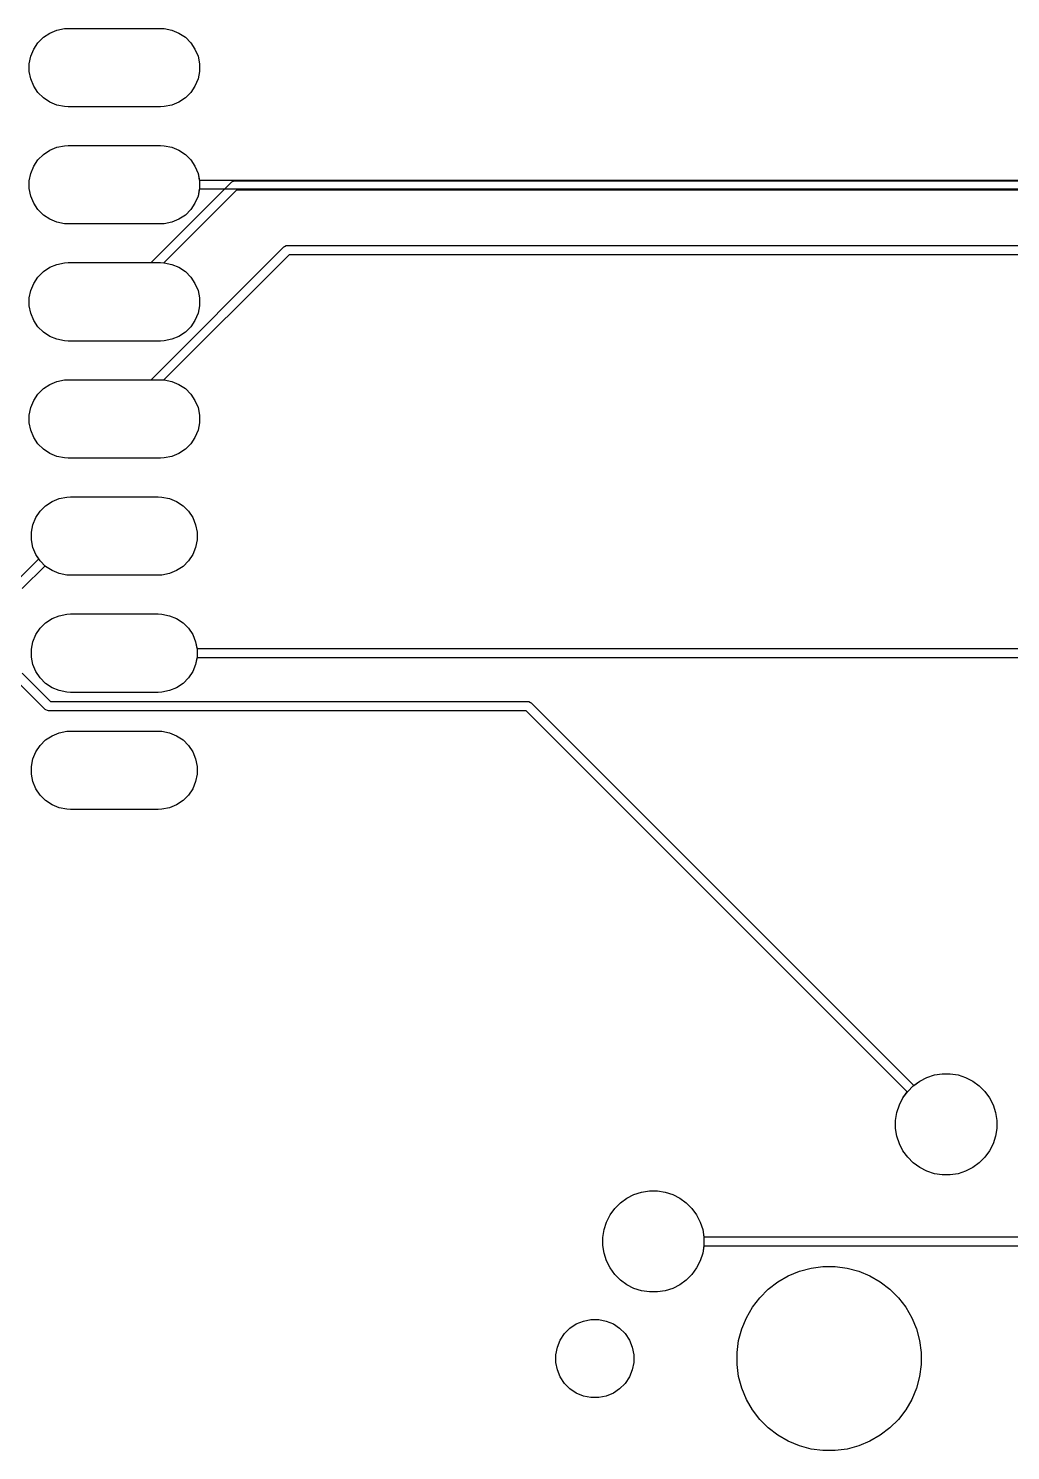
# Model space of a CAD drawing. Header units: inches. Extents: x 4.57 to 7.67, y -3.82 to -2.6.
# Drawn here: x 5.242 to 6.08, y -3.819 to -2.604 of the extents above; entities that cross this region are included whole.
import ezdxf

# ---------------------------------------------------------------- set-up
doc = ezdxf.new("R2010")
doc.units = ezdxf.units.IN
doc.header["$MEASUREMENT"] = 0
doc.layers.add('F.Cu', color=13, linetype='CONTINUOUS', true_color=0xc83434)

msp = doc.modelspace()

# ---------------------------------------------------------------- linework, layer by layer
at = {"layer": 'F.Cu', "linetype": 'CONTINUOUS'}
for p, q in [((5.2544, -2.6119), (5.2598, -2.6083)), ((5.2544, -2.6119), (5.2598, -2.6083)), ((5.2544, -2.6119), (5.2598, -2.6083)), ((5.2598, -2.6083), (5.2659, -2.6058)), ((5.2598, -2.6083), (5.2659, -2.6058)), ((5.2598, -2.6083), (5.2659, -2.6058)), ((5.2659, -2.6058), (5.2723, -2.6045)), ((5.2659, -2.6058), (5.2723, -2.6045)), ((5.2659, -2.6058), (5.2723, -2.6045)), ((5.2723, -2.6045), (5.2756, -2.6043)), ((5.2723, -2.6045), (5.2756, -2.6043)), ((5.2723, -2.6045), (5.2756, -2.6043)), ((5.2756, -2.6043), (5.3543, -2.6043)), ((5.2756, -2.6043), (5.3543, -2.6043)), ((5.2756, -2.6043), (5.3543, -2.6043)), ((5.3543, -2.6043), (5.3576, -2.6045)), ((5.3543, -2.6043), (5.3576, -2.6045)), ((5.3543, -2.6043), (5.3576, -2.6045)), ((5.3576, -2.6045), (5.364, -2.6058)), ((5.3576, -2.6045), (5.364, -2.6058)), ((5.3576, -2.6045), (5.364, -2.6058)), ((5.364, -2.6058), (5.3701, -2.6083)), ((5.364, -2.6058), (5.3701, -2.6083)), ((5.364, -2.6058), (5.3701, -2.6083)), ((5.3701, -2.6083), (5.3756, -2.6119)), ((5.3701, -2.6083), (5.3756, -2.6119)), ((5.3701, -2.6083), (5.3756, -2.6119)), ((5.2436, -2.6281), (5.2461, -2.622)), ((5.2436, -2.6281), (5.2461, -2.622)), ((5.2436, -2.6281), (5.2461, -2.622)), ((5.2461, -2.622), (5.2497, -2.6166)), ((5.2461, -2.622), (5.2497, -2.6166)), ((5.2461, -2.622), (5.2497, -2.6166)), ((5.2497, -2.6166), (5.2544, -2.6119)), ((5.2497, -2.6166), (5.2544, -2.6119)), ((5.2497, -2.6166), (5.2544, -2.6119)), ((5.3756, -2.6119), (5.3802, -2.6166)), ((5.3756, -2.6119), (5.3802, -2.6166)), ((5.3756, -2.6119), (5.3802, -2.6166)), ((5.3802, -2.6166), (5.3838, -2.622)), ((5.3802, -2.6166), (5.3838, -2.622)), ((5.3802, -2.6166), (5.3838, -2.622)), ((5.3838, -2.622), (5.3864, -2.6281)), ((5.3838, -2.622), (5.3864, -2.6281)), ((5.3838, -2.622), (5.3864, -2.6281)), ((5.2423, -2.6345), (5.2436, -2.6281)), ((5.2423, -2.6345), (5.2436, -2.6281)), ((5.2423, -2.6345), (5.2436, -2.6281)), ((5.2423, -2.6411), (5.2423, -2.6345)), ((5.2423, -2.6411), (5.2423, -2.6345)), ((5.2423, -2.6411), (5.2423, -2.6345)), ((5.3864, -2.6281), (5.3876, -2.6345)), ((5.3864, -2.6281), (5.3876, -2.6345)), ((5.3864, -2.6281), (5.3876, -2.6345)), ((5.3876, -2.6345), (5.3876, -2.6411)), ((5.3876, -2.6345), (5.3876, -2.6411)), ((5.3876, -2.6345), (5.3876, -2.6411)), ((5.2436, -2.6475), (5.2423, -2.6411)), ((5.2436, -2.6475), (5.2423, -2.6411)), ((5.2436, -2.6475), (5.2423, -2.6411)), ((5.3876, -2.6411), (5.3864, -2.6475)), ((5.3876, -2.6411), (5.3864, -2.6475)), ((5.3876, -2.6411), (5.3864, -2.6475)), ((5.2461, -2.6536), (5.2436, -2.6475)), ((5.2461, -2.6536), (5.2436, -2.6475)), ((5.2461, -2.6536), (5.2436, -2.6475)), ((5.2497, -2.659), (5.2461, -2.6536)), ((5.2497, -2.659), (5.2461, -2.6536)), ((5.2497, -2.659), (5.2461, -2.6536)), ((5.2544, -2.6637), (5.2497, -2.659)), ((5.2544, -2.6637), (5.2497, -2.659)), ((5.2544, -2.6637), (5.2497, -2.659)), ((5.3802, -2.659), (5.3756, -2.6637)), ((5.3802, -2.659), (5.3756, -2.6637)), ((5.3802, -2.659), (5.3756, -2.6637)), ((5.3838, -2.6536), (5.3802, -2.659)), ((5.3838, -2.6536), (5.3802, -2.659)), ((5.3838, -2.6536), (5.3802, -2.659)), ((5.3864, -2.6475), (5.3838, -2.6536)), ((5.3864, -2.6475), (5.3838, -2.6536)), ((5.3864, -2.6475), (5.3838, -2.6536)), ((5.2598, -2.6673), (5.2544, -2.6637)), ((5.2598, -2.6673), (5.2544, -2.6637)), ((5.2598, -2.6673), (5.2544, -2.6637)), ((5.2659, -2.6698), (5.2598, -2.6673)), ((5.2659, -2.6698), (5.2598, -2.6673)), ((5.2659, -2.6698), (5.2598, -2.6673)), ((5.2723, -2.6711), (5.2659, -2.6698)), ((5.2723, -2.6711), (5.2659, -2.6698)), ((5.2723, -2.6711), (5.2659, -2.6698)), ((5.2756, -2.6713), (5.2723, -2.6711)), ((5.2756, -2.6713), (5.2723, -2.6711)), ((5.2756, -2.6713), (5.2723, -2.6711)), ((5.3543, -2.6713), (5.2756, -2.6713)), ((5.3543, -2.6713), (5.2756, -2.6713)), ((5.3543, -2.6713), (5.2756, -2.6713)), ((5.3576, -2.6711), (5.3543, -2.6713)), ((5.3576, -2.6711), (5.3543, -2.6713)), ((5.3576, -2.6711), (5.3543, -2.6713)), ((5.364, -2.6698), (5.3576, -2.6711)), ((5.364, -2.6698), (5.3576, -2.6711)), ((5.364, -2.6698), (5.3576, -2.6711)), ((5.3701, -2.6673), (5.364, -2.6698)), ((5.3701, -2.6673), (5.364, -2.6698)), ((5.3701, -2.6673), (5.364, -2.6698)), ((5.3756, -2.6637), (5.3701, -2.6673)), ((5.3756, -2.6637), (5.3701, -2.6673)), ((5.3756, -2.6637), (5.3701, -2.6673)), ((5.2598, -2.7083), (5.2659, -2.7058)), ((5.2598, -2.7083), (5.2659, -2.7058)), ((5.2598, -2.7083), (5.2659, -2.7058)), ((5.2659, -2.7058), (5.2723, -2.7045)), ((5.2659, -2.7058), (5.2723, -2.7045)), ((5.2659, -2.7058), (5.2723, -2.7045)), ((5.2723, -2.7045), (5.2756, -2.7043)), ((5.2723, -2.7045), (5.2756, -2.7043)), ((5.2723, -2.7045), (5.2756, -2.7043)), ((5.2756, -2.7043), (5.3543, -2.7043)), ((5.2756, -2.7043), (5.3543, -2.7043)), ((5.2756, -2.7043), (5.3543, -2.7043)), ((5.3543, -2.7043), (5.3576, -2.7045)), ((5.3543, -2.7043), (5.3576, -2.7045)), ((5.3543, -2.7043), (5.3576, -2.7045)), ((5.3576, -2.7045), (5.364, -2.7058)), ((5.3576, -2.7045), (5.364, -2.7058)), ((5.3576, -2.7045), (5.364, -2.7058)), ((5.364, -2.7058), (5.3701, -2.7083)), ((5.364, -2.7058), (5.3701, -2.7083)), ((5.364, -2.7058), (5.3701, -2.7083)), ((5.2461, -2.722), (5.2497, -2.7166)), ((5.2461, -2.722), (5.2497, -2.7166)), ((5.2461, -2.722), (5.2497, -2.7166)), ((5.2497, -2.7166), (5.2544, -2.7119)), ((5.2497, -2.7166), (5.2544, -2.7119)), ((5.2497, -2.7166), (5.2544, -2.7119)), ((5.2544, -2.7119), (5.2598, -2.7083)), ((5.2544, -2.7119), (5.2598, -2.7083)), ((5.2544, -2.7119), (5.2598, -2.7083)), ((5.3701, -2.7083), (5.3756, -2.7119)), ((5.3701, -2.7083), (5.3756, -2.7119)), ((5.3701, -2.7083), (5.3756, -2.7119)), ((5.3756, -2.7119), (5.3802, -2.7166)), ((5.3756, -2.7119), (5.3802, -2.7166)), ((5.3756, -2.7119), (5.3802, -2.7166)), ((5.3802, -2.7166), (5.3838, -2.722)), ((5.3802, -2.7166), (5.3838, -2.722)), ((5.3802, -2.7166), (5.3838, -2.722)), ((5.2423, -2.7345), (5.2436, -2.7281)), ((5.2423, -2.7345), (5.2436, -2.7281)), ((5.2423, -2.7345), (5.2436, -2.7281)), ((5.2436, -2.7281), (5.2461, -2.722)), ((5.2436, -2.7281), (5.2461, -2.722)), ((5.2436, -2.7281), (5.2461, -2.722)), ((5.3838, -2.722), (5.3864, -2.7281)), ((5.3838, -2.722), (5.3864, -2.7281)), ((5.3838, -2.722), (5.3864, -2.7281)), ((5.3864, -2.7281), (5.3875, -2.7339)), ((5.3864, -2.7281), (5.3876, -2.7345)), ((5.3864, -2.7281), (5.3876, -2.7345)), ((5.2423, -2.7411), (5.2423, -2.7345)), ((5.2423, -2.7411), (5.2423, -2.7345)), ((5.2423, -2.7411), (5.2423, -2.7345)), ((5.2436, -2.7475), (5.2423, -2.7411)), ((5.2436, -2.7475), (5.2423, -2.7411)), ((5.2436, -2.7475), (5.2423, -2.7411)), ((5.3463, -2.8043), (5.4148, -2.7358)), ((5.4192, -2.7425), (5.3572, -2.8045)), ((5.3876, -2.7411), (5.3864, -2.7475)), ((5.3876, -2.7411), (5.3864, -2.7475)), ((5.3875, -2.7417), (5.3864, -2.7475)), ((5.3875, -2.7339), (6.3795, -2.7339)), ((6.3779, -2.7417), (5.3875, -2.7417)), ((5.3876, -2.7345), (5.3876, -2.7411)), ((5.3876, -2.7345), (5.3876, -2.7411)), ((5.4148, -2.7358), (5.4154, -2.7353)), ((5.4154, -2.7353), (5.4158, -2.7351)), ((5.4158, -2.7351), (5.4168, -2.7347)), ((5.4168, -2.7347), (5.4176, -2.7346)), ((5.4176, -2.7346), (6.8083, -2.7346)), ((6.8066, -2.7425), (5.4192, -2.7425)), ((5.2461, -2.7536), (5.2436, -2.7475)), ((5.2461, -2.7536), (5.2436, -2.7475)), ((5.2461, -2.7536), (5.2436, -2.7475)), ((5.2497, -2.759), (5.2461, -2.7536)), ((5.2497, -2.759), (5.2461, -2.7536)), ((5.2497, -2.759), (5.2461, -2.7536)), ((5.3838, -2.7536), (5.3802, -2.759)), ((5.3838, -2.7536), (5.3802, -2.759)), ((5.3838, -2.7536), (5.3802, -2.759)), ((5.3864, -2.7475), (5.3838, -2.7536)), ((5.3864, -2.7475), (5.3838, -2.7536)), ((5.3864, -2.7475), (5.3838, -2.7536)), ((5.2544, -2.7637), (5.2497, -2.759)), ((5.2544, -2.7637), (5.2497, -2.759)), ((5.2544, -2.7637), (5.2497, -2.759)), ((5.2598, -2.7673), (5.2544, -2.7637)), ((5.2598, -2.7673), (5.2544, -2.7637)), ((5.2598, -2.7673), (5.2544, -2.7637)), ((5.2659, -2.7698), (5.2598, -2.7673)), ((5.2659, -2.7698), (5.2598, -2.7673)), ((5.2659, -2.7698), (5.2598, -2.7673)), ((5.3701, -2.7673), (5.364, -2.7698)), ((5.3701, -2.7673), (5.364, -2.7698)), ((5.3701, -2.7673), (5.364, -2.7698)), ((5.3756, -2.7637), (5.3701, -2.7673)), ((5.3756, -2.7637), (5.3701, -2.7673)), ((5.3756, -2.7637), (5.3701, -2.7673)), ((5.3802, -2.759), (5.3756, -2.7637)), ((5.3802, -2.759), (5.3756, -2.7637)), ((5.3802, -2.759), (5.3756, -2.7637)), ((5.2723, -2.7711), (5.2659, -2.7698)), ((5.2723, -2.7711), (5.2659, -2.7698)), ((5.2723, -2.7711), (5.2659, -2.7698)), ((5.2756, -2.7713), (5.2723, -2.7711)), ((5.2756, -2.7713), (5.2723, -2.7711)), ((5.2756, -2.7713), (5.2723, -2.7711)), ((5.3543, -2.7713), (5.2756, -2.7713)), ((5.3543, -2.7713), (5.2756, -2.7713)), ((5.3543, -2.7713), (5.2756, -2.7713)), ((5.3576, -2.7711), (5.3543, -2.7713)), ((5.3576, -2.7711), (5.3543, -2.7713)), ((5.3576, -2.7711), (5.3543, -2.7713)), ((5.364, -2.7698), (5.3576, -2.7711)), ((5.364, -2.7698), (5.3576, -2.7711)), ((5.364, -2.7698), (5.3576, -2.7711)), ((5.3463, -2.9043), (5.4597, -2.7909)), ((5.4597, -2.7909), (5.4603, -2.7904)), ((5.4603, -2.7904), (5.4617, -2.7898)), ((5.4617, -2.7898), (5.4625, -2.7898)), ((5.4625, -2.7898), (6.7423, -2.7898)), ((5.2659, -2.8058), (5.2723, -2.8045)), ((5.2659, -2.8058), (5.2723, -2.8045)), ((5.2659, -2.8058), (5.2723, -2.8045)), ((5.2723, -2.8045), (5.2756, -2.8043)), ((5.2723, -2.8045), (5.2756, -2.8043)), ((5.2723, -2.8045), (5.2756, -2.8043)), ((5.2756, -2.8043), (5.3543, -2.8043)), ((5.2756, -2.8043), (5.3463, -2.8043)), ((5.2756, -2.8043), (5.3543, -2.8043)), ((5.3543, -2.8043), (5.3576, -2.8045)), ((5.3543, -2.8043), (5.3576, -2.8045)), ((5.4641, -2.7976), (5.3572, -2.9045)), ((5.3572, -2.8045), (5.3576, -2.8045)), ((5.3576, -2.8045), (5.364, -2.8058)), ((5.3576, -2.8045), (5.364, -2.8058)), ((5.3576, -2.8045), (5.364, -2.8058)), ((6.7423, -2.7976), (5.4641, -2.7976)), ((5.2461, -2.822), (5.2497, -2.8166)), ((5.2461, -2.822), (5.2497, -2.8166)), ((5.2461, -2.822), (5.2497, -2.8166)), ((5.2497, -2.8166), (5.2544, -2.8119)), ((5.2497, -2.8166), (5.2544, -2.8119)), ((5.2497, -2.8166), (5.2544, -2.8119)), ((5.2544, -2.8119), (5.2598, -2.8083)), ((5.2544, -2.8119), (5.2598, -2.8083)), ((5.2544, -2.8119), (5.2598, -2.8083)), ((5.2598, -2.8083), (5.2659, -2.8058)), ((5.2598, -2.8083), (5.2659, -2.8058)), ((5.2598, -2.8083), (5.2659, -2.8058)), ((5.364, -2.8058), (5.3701, -2.8083)), ((5.364, -2.8058), (5.3701, -2.8083)), ((5.364, -2.8058), (5.3701, -2.8083)), ((5.3701, -2.8083), (5.3756, -2.8119)), ((5.3701, -2.8083), (5.3756, -2.8119)), ((5.3701, -2.8083), (5.3756, -2.8119)), ((5.3756, -2.8119), (5.3802, -2.8166)), ((5.3756, -2.8119), (5.3802, -2.8166)), ((5.3756, -2.8119), (5.3802, -2.8166)), ((5.3802, -2.8166), (5.3838, -2.822)), ((5.3802, -2.8166), (5.3838, -2.822)), ((5.3802, -2.8166), (5.3838, -2.822)), ((5.2423, -2.8345), (5.2436, -2.8281)), ((5.2423, -2.8345), (5.2436, -2.8281)), ((5.2423, -2.8345), (5.2436, -2.8281)), ((5.2436, -2.8281), (5.2461, -2.822)), ((5.2436, -2.8281), (5.2461, -2.822)), ((5.2436, -2.8281), (5.2461, -2.822)), ((5.3838, -2.822), (5.3864, -2.8281)), ((5.3838, -2.822), (5.3864, -2.8281)), ((5.3838, -2.822), (5.3864, -2.8281)), ((5.3864, -2.8281), (5.3876, -2.8345)), ((5.3864, -2.8281), (5.3876, -2.8345)), ((5.3864, -2.8281), (5.3876, -2.8345)), ((5.2423, -2.8411), (5.2423, -2.8345)), ((5.2423, -2.8411), (5.2423, -2.8345)), ((5.2423, -2.8411), (5.2423, -2.8345)), ((5.2436, -2.8475), (5.2423, -2.8411)), ((5.2436, -2.8475), (5.2423, -2.8411)), ((5.2436, -2.8475), (5.2423, -2.8411)), ((5.3876, -2.8411), (5.3864, -2.8475)), ((5.3876, -2.8411), (5.3864, -2.8475)), ((5.3876, -2.8411), (5.3864, -2.8475)), ((5.3876, -2.8345), (5.3876, -2.8411)), ((5.3876, -2.8345), (5.3876, -2.8411)), ((5.3876, -2.8345), (5.3876, -2.8411)), ((5.2461, -2.8536), (5.2436, -2.8475)), ((5.2461, -2.8536), (5.2436, -2.8475)), ((5.2461, -2.8536), (5.2436, -2.8475)), ((5.2497, -2.859), (5.2461, -2.8536)), ((5.2497, -2.859), (5.2461, -2.8536)), ((5.2497, -2.859), (5.2461, -2.8536)), ((5.3838, -2.8536), (5.3802, -2.859)), ((5.3838, -2.8536), (5.3802, -2.859)), ((5.3838, -2.8536), (5.3802, -2.859)), ((5.3864, -2.8475), (5.3838, -2.8536)), ((5.3864, -2.8475), (5.3838, -2.8536)), ((5.3864, -2.8475), (5.3838, -2.8536)), ((5.2544, -2.8637), (5.2497, -2.859)), ((5.2544, -2.8637), (5.2497, -2.859)), ((5.2544, -2.8637), (5.2497, -2.859)), ((5.2598, -2.8673), (5.2544, -2.8637)), ((5.2598, -2.8673), (5.2544, -2.8637)), ((5.2598, -2.8673), (5.2544, -2.8637)), ((5.3756, -2.8637), (5.3701, -2.8673)), ((5.3756, -2.8637), (5.3701, -2.8673)), ((5.3756, -2.8637), (5.3701, -2.8673)), ((5.3802, -2.859), (5.3756, -2.8637)), ((5.3802, -2.859), (5.3756, -2.8637)), ((5.3802, -2.859), (5.3756, -2.8637)), ((5.2659, -2.8698), (5.2598, -2.8673)), ((5.2659, -2.8698), (5.2598, -2.8673)), ((5.2659, -2.8698), (5.2598, -2.8673)), ((5.2723, -2.8711), (5.2659, -2.8698)), ((5.2723, -2.8711), (5.2659, -2.8698)), ((5.2723, -2.8711), (5.2659, -2.8698)), ((5.2756, -2.8713), (5.2723, -2.8711)), ((5.2756, -2.8713), (5.2723, -2.8711)), ((5.2756, -2.8713), (5.2723, -2.8711)), ((5.3543, -2.8713), (5.2756, -2.8713)), ((5.3543, -2.8713), (5.2756, -2.8713)), ((5.3543, -2.8713), (5.2756, -2.8713)), ((5.3576, -2.8711), (5.3543, -2.8713)), ((5.3576, -2.8711), (5.3543, -2.8713)), ((5.3576, -2.8711), (5.3543, -2.8713)), ((5.364, -2.8698), (5.3576, -2.8711)), ((5.364, -2.8698), (5.3576, -2.8711)), ((5.364, -2.8698), (5.3576, -2.8711)), ((5.3701, -2.8673), (5.364, -2.8698)), ((5.3701, -2.8673), (5.364, -2.8698)), ((5.3701, -2.8673), (5.364, -2.8698)), ((5.2497, -2.9166), (5.2544, -2.9119)), ((5.2497, -2.9166), (5.2544, -2.9119)), ((5.2497, -2.9166), (5.2544, -2.9119)), ((5.2544, -2.9119), (5.2598, -2.9083)), ((5.2544, -2.9119), (5.2598, -2.9083)), ((5.2544, -2.9119), (5.2598, -2.9083)), ((5.2598, -2.9083), (5.2659, -2.9058)), ((5.2598, -2.9083), (5.2659, -2.9058)), ((5.2598, -2.9083), (5.2659, -2.9058)), ((5.2659, -2.9058), (5.2723, -2.9045)), ((5.2659, -2.9058), (5.2723, -2.9045)), ((5.2659, -2.9058), (5.2723, -2.9045)), ((5.2723, -2.9045), (5.2756, -2.9043)), ((5.2723, -2.9045), (5.2756, -2.9043)), ((5.2723, -2.9045), (5.2756, -2.9043)), ((5.2756, -2.9043), (5.3543, -2.9043)), ((5.2756, -2.9043), (5.3463, -2.9043)), ((5.2756, -2.9043), (5.3543, -2.9043)), ((5.3543, -2.9043), (5.3576, -2.9045)), ((5.3543, -2.9043), (5.3576, -2.9045)), ((5.3572, -2.9045), (5.3576, -2.9045)), ((5.3576, -2.9045), (5.364, -2.9058)), ((5.3576, -2.9045), (5.364, -2.9058)), ((5.3576, -2.9045), (5.364, -2.9058)), ((5.364, -2.9058), (5.3701, -2.9083)), ((5.364, -2.9058), (5.3701, -2.9083)), ((5.364, -2.9058), (5.3701, -2.9083)), ((5.3701, -2.9083), (5.3756, -2.9119)), ((5.3701, -2.9083), (5.3756, -2.9119)), ((5.3701, -2.9083), (5.3756, -2.9119)), ((5.3756, -2.9119), (5.3802, -2.9166)), ((5.3756, -2.9119), (5.3802, -2.9166)), ((5.3756, -2.9119), (5.3802, -2.9166)), ((5.2436, -2.9281), (5.2461, -2.922)), ((5.2436, -2.9281), (5.2461, -2.922)), ((5.2436, -2.9281), (5.2461, -2.922)), ((5.2461, -2.922), (5.2497, -2.9166)), ((5.2461, -2.922), (5.2497, -2.9166)), ((5.2461, -2.922), (5.2497, -2.9166)), ((5.3802, -2.9166), (5.3838, -2.922)), ((5.3802, -2.9166), (5.3838, -2.922)), ((5.3802, -2.9166), (5.3838, -2.922)), ((5.3838, -2.922), (5.3864, -2.9281)), ((5.3838, -2.922), (5.3864, -2.9281)), ((5.3838, -2.922), (5.3864, -2.9281)), ((5.2423, -2.9345), (5.2436, -2.9281)), ((5.2423, -2.9345), (5.2436, -2.9281)), ((5.2423, -2.9345), (5.2436, -2.9281)), ((5.2423, -2.9411), (5.2423, -2.9345)), ((5.2423, -2.9411), (5.2423, -2.9345)), ((5.2423, -2.9411), (5.2423, -2.9345)), ((5.3864, -2.9281), (5.3876, -2.9345)), ((5.3864, -2.9281), (5.3876, -2.9345)), ((5.3864, -2.9281), (5.3876, -2.9345)), ((5.3876, -2.9345), (5.3876, -2.9411)), ((5.3876, -2.9345), (5.3876, -2.9411)), ((5.3876, -2.9345), (5.3876, -2.9411)), ((5.2436, -2.9475), (5.2423, -2.9411)), ((5.2436, -2.9475), (5.2423, -2.9411)), ((5.2436, -2.9475), (5.2423, -2.9411)), ((5.2461, -2.9536), (5.2436, -2.9475)), ((5.2461, -2.9536), (5.2436, -2.9475)), ((5.2461, -2.9536), (5.2436, -2.9475)), ((5.3864, -2.9475), (5.3838, -2.9536)), ((5.3864, -2.9475), (5.3838, -2.9536)), ((5.3864, -2.9475), (5.3838, -2.9536)), ((5.3876, -2.9411), (5.3864, -2.9475)), ((5.3876, -2.9411), (5.3864, -2.9475)), ((5.3876, -2.9411), (5.3864, -2.9475)), ((5.2497, -2.959), (5.2461, -2.9536)), ((5.2497, -2.959), (5.2461, -2.9536)), ((5.2497, -2.959), (5.2461, -2.9536)), ((5.2544, -2.9637), (5.2497, -2.959)), ((5.2544, -2.9637), (5.2497, -2.959)), ((5.2544, -2.9637), (5.2497, -2.959)), ((5.3802, -2.959), (5.3756, -2.9637)), ((5.3802, -2.959), (5.3756, -2.9637)), ((5.3802, -2.959), (5.3756, -2.9637)), ((5.3838, -2.9536), (5.3802, -2.959)), ((5.3838, -2.9536), (5.3802, -2.959)), ((5.3838, -2.9536), (5.3802, -2.959)), ((5.2598, -2.9673), (5.2544, -2.9637)), ((5.2598, -2.9673), (5.2544, -2.9637)), ((5.2598, -2.9673), (5.2544, -2.9637)), ((5.2659, -2.9698), (5.2598, -2.9673)), ((5.2659, -2.9698), (5.2598, -2.9673)), ((5.2659, -2.9698), (5.2598, -2.9673)), ((5.2723, -2.9711), (5.2659, -2.9698)), ((5.2723, -2.9711), (5.2659, -2.9698)), ((5.2723, -2.9711), (5.2659, -2.9698)), ((5.2756, -2.9713), (5.2723, -2.9711)), ((5.2756, -2.9713), (5.2723, -2.9711)), ((5.2756, -2.9713), (5.2723, -2.9711)), ((5.3543, -2.9713), (5.2756, -2.9713)), ((5.3543, -2.9713), (5.2756, -2.9713)), ((5.3543, -2.9713), (5.2756, -2.9713)), ((5.3576, -2.9711), (5.3543, -2.9713)), ((5.3576, -2.9711), (5.3543, -2.9713)), ((5.3576, -2.9711), (5.3543, -2.9713)), ((5.364, -2.9698), (5.3576, -2.9711)), ((5.364, -2.9698), (5.3576, -2.9711)), ((5.364, -2.9698), (5.3576, -2.9711)), ((5.3701, -2.9673), (5.364, -2.9698)), ((5.3701, -2.9673), (5.364, -2.9698)), ((5.3701, -2.9673), (5.364, -2.9698)), ((5.3756, -2.9637), (5.3701, -2.9673)), ((5.3756, -2.9637), (5.3701, -2.9673)), ((5.3756, -2.9637), (5.3701, -2.9673)), ((5.2563, -3.0119), (5.2618, -3.0083)), ((5.2563, -3.0119), (5.2618, -3.0083)), ((5.2563, -3.0119), (5.2618, -3.0083)), ((5.2618, -3.0083), (5.2678, -3.0058)), ((5.2618, -3.0083), (5.2678, -3.0058)), ((5.2618, -3.0083), (5.2678, -3.0058)), ((5.2678, -3.0058), (5.2743, -3.0045)), ((5.2678, -3.0058), (5.2743, -3.0045)), ((5.2678, -3.0058), (5.2743, -3.0045)), ((5.2743, -3.0045), (5.2776, -3.0043)), ((5.2743, -3.0045), (5.2776, -3.0043)), ((5.2743, -3.0045), (5.2776, -3.0043)), ((5.2776, -3.0043), (5.3524, -3.0043)), ((5.2776, -3.0043), (5.3524, -3.0043)), ((5.2776, -3.0043), (5.3524, -3.0043)), ((5.3524, -3.0043), (5.3556, -3.0045)), ((5.3524, -3.0043), (5.3556, -3.0045)), ((5.3524, -3.0043), (5.3556, -3.0045)), ((5.3556, -3.0045), (5.3621, -3.0058)), ((5.3556, -3.0045), (5.3621, -3.0058)), ((5.3556, -3.0045), (5.3621, -3.0058)), ((5.3621, -3.0058), (5.3681, -3.0083)), ((5.3621, -3.0058), (5.3681, -3.0083)), ((5.3621, -3.0058), (5.3681, -3.0083)), ((5.3681, -3.0083), (5.3736, -3.0119)), ((5.3681, -3.0083), (5.3736, -3.0119)), ((5.3681, -3.0083), (5.3736, -3.0119)), ((5.2455, -3.0281), (5.248, -3.022)), ((5.2455, -3.0281), (5.248, -3.022)), ((5.2455, -3.0281), (5.248, -3.022)), ((5.248, -3.022), (5.2517, -3.0166)), ((5.248, -3.022), (5.2517, -3.0166)), ((5.248, -3.022), (5.2517, -3.0166)), ((5.2517, -3.0166), (5.2563, -3.0119)), ((5.2517, -3.0166), (5.2563, -3.0119)), ((5.2517, -3.0166), (5.2563, -3.0119)), ((5.3736, -3.0119), (5.3782, -3.0166)), ((5.3736, -3.0119), (5.3782, -3.0166)), ((5.3736, -3.0119), (5.3782, -3.0166)), ((5.3782, -3.0166), (5.3819, -3.022)), ((5.3782, -3.0166), (5.3819, -3.022)), ((5.3782, -3.0166), (5.3819, -3.022)), ((5.3819, -3.022), (5.3844, -3.0281)), ((5.3819, -3.022), (5.3844, -3.0281)), ((5.3819, -3.022), (5.3844, -3.0281)), ((5.2443, -3.0345), (5.2455, -3.0281)), ((5.2443, -3.0345), (5.2455, -3.0281)), ((5.2443, -3.0345), (5.2455, -3.0281)), ((5.2443, -3.0411), (5.2443, -3.0345)), ((5.2443, -3.0411), (5.2443, -3.0345)), ((5.2443, -3.0411), (5.2443, -3.0345)), ((5.3844, -3.0281), (5.3857, -3.0345)), ((5.3844, -3.0281), (5.3857, -3.0345)), ((5.3844, -3.0281), (5.3857, -3.0345)), ((5.3857, -3.0345), (5.3857, -3.0411)), ((5.3857, -3.0345), (5.3857, -3.0411)), ((5.3857, -3.0345), (5.3857, -3.0411)), ((5.2455, -3.0475), (5.2443, -3.0411)), ((5.2455, -3.0475), (5.2443, -3.0411)), ((5.2455, -3.0475), (5.2443, -3.0411)), ((5.248, -3.0536), (5.2455, -3.0475)), ((5.248, -3.0536), (5.2455, -3.0475)), ((5.248, -3.0536), (5.2455, -3.0475)), ((5.3844, -3.0475), (5.3819, -3.0536)), ((5.3844, -3.0475), (5.3819, -3.0536)), ((5.3844, -3.0475), (5.3819, -3.0536)), ((5.3857, -3.0411), (5.3844, -3.0475)), ((5.3857, -3.0411), (5.3844, -3.0475)), ((5.3857, -3.0411), (5.3844, -3.0475)), ((5.2295, -3.0783), (5.2505, -3.0573)), ((5.2517, -3.059), (5.248, -3.0536)), ((5.2505, -3.0573), (5.248, -3.0536)), ((5.2517, -3.059), (5.248, -3.0536)), ((5.2563, -3.0637), (5.2517, -3.059)), ((5.2563, -3.0637), (5.2517, -3.059)), ((5.3782, -3.059), (5.3736, -3.0637)), ((5.3782, -3.059), (5.3736, -3.0637)), ((5.3782, -3.059), (5.3736, -3.0637)), ((5.3819, -3.0536), (5.3782, -3.059)), ((5.3819, -3.0536), (5.3782, -3.059)), ((5.3819, -3.0536), (5.3782, -3.059)), ((5.2558, -3.0631), (5.2362, -3.0827)), ((5.2563, -3.0637), (5.2558, -3.0631)), ((5.2618, -3.0673), (5.2563, -3.0637)), ((5.2618, -3.0673), (5.2563, -3.0637)), ((5.2618, -3.0673), (5.2563, -3.0637)), ((5.2678, -3.0698), (5.2618, -3.0673)), ((5.2678, -3.0698), (5.2618, -3.0673)), ((5.2678, -3.0698), (5.2618, -3.0673)), ((5.2743, -3.0711), (5.2678, -3.0698)), ((5.2743, -3.0711), (5.2678, -3.0698)), ((5.2743, -3.0711), (5.2678, -3.0698)), ((5.2776, -3.0713), (5.2743, -3.0711)), ((5.2776, -3.0713), (5.2743, -3.0711)), ((5.2776, -3.0713), (5.2743, -3.0711)), ((5.3524, -3.0713), (5.2776, -3.0713)), ((5.3524, -3.0713), (5.2776, -3.0713)), ((5.3524, -3.0713), (5.2776, -3.0713)), ((5.3556, -3.0711), (5.3524, -3.0713)), ((5.3556, -3.0711), (5.3524, -3.0713)), ((5.3556, -3.0711), (5.3524, -3.0713)), ((5.3621, -3.0698), (5.3556, -3.0711)), ((5.3621, -3.0698), (5.3556, -3.0711)), ((5.3621, -3.0698), (5.3556, -3.0711)), ((5.3681, -3.0673), (5.3621, -3.0698)), ((5.3681, -3.0673), (5.3621, -3.0698)), ((5.3681, -3.0673), (5.3621, -3.0698)), ((5.3736, -3.0637), (5.3681, -3.0673)), ((5.3736, -3.0637), (5.3681, -3.0673)), ((5.3736, -3.0637), (5.3681, -3.0673)), ((5.2563, -3.1119), (5.2618, -3.1083)), ((5.2563, -3.1119), (5.2618, -3.1083)), ((5.2563, -3.1119), (5.2618, -3.1083)), ((5.2618, -3.1083), (5.2678, -3.1058)), ((5.2618, -3.1083), (5.2678, -3.1058)), ((5.2618, -3.1083), (5.2678, -3.1058)), ((5.2678, -3.1058), (5.2743, -3.1045)), ((5.2678, -3.1058), (5.2743, -3.1045)), ((5.2678, -3.1058), (5.2743, -3.1045)), ((5.2743, -3.1045), (5.2776, -3.1043)), ((5.2743, -3.1045), (5.2776, -3.1043)), ((5.2743, -3.1045), (5.2776, -3.1043)), ((5.2776, -3.1043), (5.3524, -3.1043)), ((5.2776, -3.1043), (5.3524, -3.1043)), ((5.2776, -3.1043), (5.3524, -3.1043)), ((5.3524, -3.1043), (5.3556, -3.1045)), ((5.3524, -3.1043), (5.3556, -3.1045)), ((5.3524, -3.1043), (5.3556, -3.1045)), ((5.3556, -3.1045), (5.3621, -3.1058)), ((5.3556, -3.1045), (5.3621, -3.1058)), ((5.3556, -3.1045), (5.3621, -3.1058)), ((5.3621, -3.1058), (5.3681, -3.1083)), ((5.3621, -3.1058), (5.3681, -3.1083)), ((5.3621, -3.1058), (5.3681, -3.1083)), ((5.3681, -3.1083), (5.3736, -3.1119)), ((5.3681, -3.1083), (5.3736, -3.1119)), ((5.3681, -3.1083), (5.3736, -3.1119)), ((5.248, -3.122), (5.2517, -3.1166)), ((5.248, -3.122), (5.2517, -3.1166)), ((5.248, -3.122), (5.2517, -3.1166)), ((5.2517, -3.1166), (5.2563, -3.1119)), ((5.2517, -3.1166), (5.2563, -3.1119)), ((5.2517, -3.1166), (5.2563, -3.1119)), ((5.3736, -3.1119), (5.3782, -3.1166)), ((5.3736, -3.1119), (5.3782, -3.1166)), ((5.3736, -3.1119), (5.3782, -3.1166)), ((5.3782, -3.1166), (5.3819, -3.122)), ((5.3782, -3.1166), (5.3819, -3.122)), ((5.3782, -3.1166), (5.3819, -3.122)), ((5.2443, -3.1345), (5.2455, -3.1281)), ((5.2443, -3.1345), (5.2455, -3.1281)), ((5.2443, -3.1345), (5.2455, -3.1281)), ((5.2455, -3.1281), (5.248, -3.122)), ((5.2455, -3.1281), (5.248, -3.122)), ((5.2455, -3.1281), (5.248, -3.122)), ((5.3819, -3.122), (5.3844, -3.1281)), ((5.3819, -3.122), (5.3844, -3.1281)), ((5.3819, -3.122), (5.3844, -3.1281)), ((5.3844, -3.1281), (5.3857, -3.1345)), ((5.3844, -3.1281), (5.3855, -3.1339)), ((5.3844, -3.1281), (5.3857, -3.1345)), ((5.2443, -3.1411), (5.2443, -3.1345)), ((5.2443, -3.1411), (5.2443, -3.1345)), ((5.2443, -3.1411), (5.2443, -3.1345)), ((5.2455, -3.1475), (5.2443, -3.1411)), ((5.2455, -3.1475), (5.2443, -3.1411)), ((5.2455, -3.1475), (5.2443, -3.1411)), ((5.3857, -3.1411), (5.3844, -3.1475)), ((5.3857, -3.1411), (5.3844, -3.1475)), ((5.3855, -3.1417), (5.3844, -3.1475)), ((5.3855, -3.1339), (6.3815, -3.1339)), ((6.3799, -3.1417), (5.3855, -3.1417)), ((5.3857, -3.1345), (5.3857, -3.1411)), ((5.3857, -3.1345), (5.3857, -3.1411)), ((5.2362, -3.1549), (5.2604, -3.1791)), ((5.248, -3.1536), (5.2455, -3.1475)), ((5.248, -3.1536), (5.2455, -3.1475)), ((5.248, -3.1536), (5.2455, -3.1475)), ((5.2517, -3.159), (5.248, -3.1536)), ((5.2517, -3.159), (5.248, -3.1536)), ((5.2517, -3.159), (5.248, -3.1536)), ((5.3819, -3.1536), (5.3782, -3.159)), ((5.3819, -3.1536), (5.3782, -3.159)), ((5.3819, -3.1536), (5.3782, -3.159)), ((5.3844, -3.1475), (5.3819, -3.1536)), ((5.3844, -3.1475), (5.3819, -3.1536)), ((5.3844, -3.1475), (5.3819, -3.1536)), ((5.256, -3.1859), (5.2295, -3.1593)), ((5.2563, -3.1637), (5.2517, -3.159)), ((5.2563, -3.1637), (5.2517, -3.159)), ((5.2563, -3.1637), (5.2517, -3.159)), ((5.2618, -3.1673), (5.2563, -3.1637)), ((5.2618, -3.1673), (5.2563, -3.1637)), ((5.2618, -3.1673), (5.2563, -3.1637)), ((5.2678, -3.1698), (5.2618, -3.1673)), ((5.2678, -3.1698), (5.2618, -3.1673)), ((5.2678, -3.1698), (5.2618, -3.1673)), ((5.3681, -3.1673), (5.3621, -3.1698)), ((5.3681, -3.1673), (5.3621, -3.1698)), ((5.3681, -3.1673), (5.3621, -3.1698)), ((5.3736, -3.1637), (5.3681, -3.1673)), ((5.3736, -3.1637), (5.3681, -3.1673)), ((5.3736, -3.1637), (5.3681, -3.1673)), ((5.3782, -3.159), (5.3736, -3.1637)), ((5.3782, -3.159), (5.3736, -3.1637)), ((5.3782, -3.159), (5.3736, -3.1637)), ((5.2604, -3.1791), (5.6681, -3.1791)), ((5.2743, -3.1711), (5.2678, -3.1698)), ((5.2743, -3.1711), (5.2678, -3.1698)), ((5.2743, -3.1711), (5.2678, -3.1698)), ((5.2776, -3.1713), (5.2743, -3.1711)), ((5.2776, -3.1713), (5.2743, -3.1711)), ((5.2776, -3.1713), (5.2743, -3.1711)), ((5.3524, -3.1713), (5.2776, -3.1713)), ((5.3524, -3.1713), (5.2776, -3.1713)), ((5.3524, -3.1713), (5.2776, -3.1713)), ((5.3556, -3.1711), (5.3524, -3.1713)), ((5.3556, -3.1711), (5.3524, -3.1713)), ((5.3556, -3.1711), (5.3524, -3.1713)), ((5.3621, -3.1698), (5.3556, -3.1711)), ((5.3621, -3.1698), (5.3556, -3.1711)), ((5.3621, -3.1698), (5.3556, -3.1711)), ((5.6681, -3.1791), (5.6689, -3.1792)), ((5.6689, -3.1792), (5.6703, -3.1798)), ((5.6703, -3.1798), (5.6709, -3.1803)), ((5.6709, -3.1803), (5.9975, -3.5069)), ((5.2566, -3.1863), (5.256, -3.1859)), ((5.258, -3.1869), (5.2566, -3.1863)), ((5.2588, -3.187), (5.258, -3.1869)), ((5.6665, -3.187), (5.2588, -3.187)), ((5.9919, -3.5125), (5.6665, -3.187)), ((5.2618, -3.2083), (5.2678, -3.2058)), ((5.2618, -3.2083), (5.2678, -3.2058)), ((5.2618, -3.2083), (5.2678, -3.2058)), ((5.2678, -3.2058), (5.2743, -3.2045)), ((5.2678, -3.2058), (5.2743, -3.2045)), ((5.2678, -3.2058), (5.2743, -3.2045)), ((5.2743, -3.2045), (5.2776, -3.2043)), ((5.2743, -3.2045), (5.2776, -3.2043)), ((5.2743, -3.2045), (5.2776, -3.2043)), ((5.2776, -3.2043), (5.3524, -3.2043)), ((5.2776, -3.2043), (5.3524, -3.2043)), ((5.2776, -3.2043), (5.3524, -3.2043)), ((5.3524, -3.2043), (5.3556, -3.2045)), ((5.3524, -3.2043), (5.3556, -3.2045)), ((5.3524, -3.2043), (5.3556, -3.2045)), ((5.3556, -3.2045), (5.3621, -3.2058)), ((5.3556, -3.2045), (5.3621, -3.2058)), ((5.3556, -3.2045), (5.3621, -3.2058)), ((5.3621, -3.2058), (5.3681, -3.2083)), ((5.3621, -3.2058), (5.3681, -3.2083)), ((5.3621, -3.2058), (5.3681, -3.2083)), ((5.248, -3.222), (5.2517, -3.2166)), ((5.248, -3.222), (5.2517, -3.2166)), ((5.248, -3.222), (5.2517, -3.2166)), ((5.2517, -3.2166), (5.2563, -3.2119)), ((5.2517, -3.2166), (5.2563, -3.2119)), ((5.2517, -3.2166), (5.2563, -3.2119)), ((5.2563, -3.2119), (5.2618, -3.2083)), ((5.2563, -3.2119), (5.2618, -3.2083)), ((5.2563, -3.2119), (5.2618, -3.2083)), ((5.3681, -3.2083), (5.3736, -3.2119)), ((5.3681, -3.2083), (5.3736, -3.2119)), ((5.3681, -3.2083), (5.3736, -3.2119)), ((5.3736, -3.2119), (5.3782, -3.2166)), ((5.3736, -3.2119), (5.3782, -3.2166)), ((5.3736, -3.2119), (5.3782, -3.2166)), ((5.3782, -3.2166), (5.3819, -3.222)), ((5.3782, -3.2166), (5.3819, -3.222)), ((5.3782, -3.2166), (5.3819, -3.222)), ((5.2443, -3.2345), (5.2455, -3.2281)), ((5.2443, -3.2345), (5.2455, -3.2281)), ((5.2443, -3.2345), (5.2455, -3.2281)), ((5.2455, -3.2281), (5.248, -3.222)), ((5.2455, -3.2281), (5.248, -3.222)), ((5.2455, -3.2281), (5.248, -3.222)), ((5.3819, -3.222), (5.3844, -3.2281)), ((5.3819, -3.222), (5.3844, -3.2281)), ((5.3819, -3.222), (5.3844, -3.2281)), ((5.3844, -3.2281), (5.3857, -3.2345)), ((5.3844, -3.2281), (5.3857, -3.2345)), ((5.3844, -3.2281), (5.3857, -3.2345)), ((5.2443, -3.2411), (5.2443, -3.2345)), ((5.2443, -3.2411), (5.2443, -3.2345)), ((5.2443, -3.2411), (5.2443, -3.2345)), ((5.2455, -3.2475), (5.2443, -3.2411)), ((5.2455, -3.2475), (5.2443, -3.2411)), ((5.2455, -3.2475), (5.2443, -3.2411)), ((5.3857, -3.2411), (5.3844, -3.2475)), ((5.3857, -3.2411), (5.3844, -3.2475)), ((5.3857, -3.2411), (5.3844, -3.2475)), ((5.3857, -3.2345), (5.3857, -3.2411)), ((5.3857, -3.2345), (5.3857, -3.2411)), ((5.3857, -3.2345), (5.3857, -3.2411)), ((5.248, -3.2536), (5.2455, -3.2475)), ((5.248, -3.2536), (5.2455, -3.2475)), ((5.248, -3.2536), (5.2455, -3.2475)), ((5.2517, -3.259), (5.248, -3.2536)), ((5.2517, -3.259), (5.248, -3.2536)), ((5.2517, -3.259), (5.248, -3.2536)), ((5.3819, -3.2536), (5.3782, -3.259)), ((5.3819, -3.2536), (5.3782, -3.259)), ((5.3819, -3.2536), (5.3782, -3.259)), ((5.3844, -3.2475), (5.3819, -3.2536)), ((5.3844, -3.2475), (5.3819, -3.2536)), ((5.3844, -3.2475), (5.3819, -3.2536)), ((5.2563, -3.2637), (5.2517, -3.259)), ((5.2563, -3.2637), (5.2517, -3.259)), ((5.2563, -3.2637), (5.2517, -3.259)), ((5.2618, -3.2673), (5.2563, -3.2637)), ((5.2618, -3.2673), (5.2563, -3.2637)), ((5.2618, -3.2673), (5.2563, -3.2637)), ((5.3736, -3.2637), (5.3681, -3.2673)), ((5.3736, -3.2637), (5.3681, -3.2673)), ((5.3736, -3.2637), (5.3681, -3.2673)), ((5.3782, -3.259), (5.3736, -3.2637)), ((5.3782, -3.259), (5.3736, -3.2637)), ((5.3782, -3.259), (5.3736, -3.2637)), ((5.2678, -3.2698), (5.2618, -3.2673)), ((5.2678, -3.2698), (5.2618, -3.2673)), ((5.2678, -3.2698), (5.2618, -3.2673)), ((5.2743, -3.2711), (5.2678, -3.2698)), ((5.2743, -3.2711), (5.2678, -3.2698)), ((5.2743, -3.2711), (5.2678, -3.2698)), ((5.2776, -3.2713), (5.2743, -3.2711)), ((5.2776, -3.2713), (5.2743, -3.2711)), ((5.2776, -3.2713), (5.2743, -3.2711)), ((5.3524, -3.2713), (5.2776, -3.2713)), ((5.3524, -3.2713), (5.2776, -3.2713)), ((5.3524, -3.2713), (5.2776, -3.2713)), ((5.3556, -3.2711), (5.3524, -3.2713)), ((5.3556, -3.2711), (5.3524, -3.2713)), ((5.3556, -3.2711), (5.3524, -3.2713)), ((5.3621, -3.2698), (5.3556, -3.2711)), ((5.3621, -3.2698), (5.3556, -3.2711)), ((5.3621, -3.2698), (5.3556, -3.2711)), ((5.3681, -3.2673), (5.3621, -3.2698)), ((5.3681, -3.2673), (5.3621, -3.2698)), ((5.3681, -3.2673), (5.3621, -3.2698)), ((6.0151, -3.498), (6.0218, -3.497)), ((6.0151, -3.498), (6.0218, -3.497)), ((6.0151, -3.498), (6.0218, -3.497)), ((6.0218, -3.497), (6.0286, -3.497)), ((6.0218, -3.497), (6.0286, -3.497)), ((6.0218, -3.497), (6.0286, -3.497)), ((6.0286, -3.497), (6.0353, -3.498)), ((6.0286, -3.497), (6.0353, -3.498)), ((6.0286, -3.497), (6.0353, -3.498)), ((5.9923, -3.512), (5.9971, -3.5072)), ((5.9923, -3.512), (5.9971, -3.5072)), ((5.9971, -3.5072), (6.0026, -3.5032)), ((5.9971, -3.5072), (6.0026, -3.5032)), ((5.9975, -3.5069), (6.0026, -3.5032)), ((6.0026, -3.5032), (6.0086, -3.5001)), ((6.0026, -3.5032), (6.0086, -3.5001)), ((6.0026, -3.5032), (6.0086, -3.5001)), ((6.0086, -3.5001), (6.0151, -3.498)), ((6.0086, -3.5001), (6.0151, -3.498)), ((6.0086, -3.5001), (6.0151, -3.498)), ((6.0353, -3.498), (6.0418, -3.5001)), ((6.0353, -3.498), (6.0418, -3.5001)), ((6.0353, -3.498), (6.0418, -3.5001)), ((6.0418, -3.5001), (6.0478, -3.5032)), ((6.0418, -3.5001), (6.0478, -3.5032)), ((6.0418, -3.5001), (6.0478, -3.5032)), ((6.0478, -3.5032), (6.0533, -3.5072)), ((6.0478, -3.5032), (6.0533, -3.5072)), ((6.0478, -3.5032), (6.0533, -3.5072)), ((6.0533, -3.5072), (6.0581, -3.512)), ((6.0533, -3.5072), (6.0581, -3.512)), ((6.0533, -3.5072), (6.0581, -3.512)), ((5.9852, -3.5236), (5.9883, -3.5175)), ((5.9852, -3.5236), (5.9883, -3.5175)), ((5.9852, -3.5236), (5.9883, -3.5175)), ((5.9883, -3.5175), (5.9923, -3.512)), ((5.9883, -3.5175), (5.9923, -3.512)), ((5.9883, -3.5175), (5.9919, -3.5125)), ((6.0581, -3.512), (6.0621, -3.5175)), ((6.0581, -3.512), (6.0621, -3.5175)), ((6.0581, -3.512), (6.0621, -3.5175)), ((6.0621, -3.5175), (6.0652, -3.5236)), ((6.0621, -3.5175), (6.0652, -3.5236)), ((6.0621, -3.5175), (6.0652, -3.5236)), ((5.982, -3.5368), (5.9831, -3.53)), ((5.982, -3.5368), (5.9831, -3.53)), ((5.982, -3.5368), (5.9831, -3.53)), ((5.9831, -3.53), (5.9852, -3.5236)), ((5.9831, -3.53), (5.9852, -3.5236)), ((5.9831, -3.53), (5.9852, -3.5236)), ((6.0652, -3.5236), (6.0673, -3.53)), ((6.0652, -3.5236), (6.0673, -3.53)), ((6.0652, -3.5236), (6.0673, -3.53)), ((6.0673, -3.53), (6.0684, -3.5368)), ((6.0673, -3.53), (6.0684, -3.5368)), ((6.0673, -3.53), (6.0684, -3.5368)), ((5.982, -3.5436), (5.982, -3.5368)), ((5.982, -3.5436), (5.982, -3.5368)), ((5.982, -3.5436), (5.982, -3.5368)), ((5.9831, -3.5503), (5.982, -3.5436)), ((5.9831, -3.5503), (5.982, -3.5436)), ((5.9831, -3.5503), (5.982, -3.5436)), ((6.0684, -3.5436), (6.0673, -3.5503)), ((6.0684, -3.5436), (6.0673, -3.5503)), ((6.0684, -3.5436), (6.0673, -3.5503)), ((6.0684, -3.5368), (6.0684, -3.5436)), ((6.0684, -3.5368), (6.0684, -3.5436)), ((6.0684, -3.5368), (6.0684, -3.5436)), ((5.9852, -3.5567), (5.9831, -3.5503)), ((5.9852, -3.5567), (5.9831, -3.5503)), ((5.9852, -3.5567), (5.9831, -3.5503)), ((5.9883, -3.5628), (5.9852, -3.5567)), ((5.9883, -3.5628), (5.9852, -3.5567)), ((5.9883, -3.5628), (5.9852, -3.5567)), ((6.0652, -3.5567), (6.0621, -3.5628)), ((6.0652, -3.5567), (6.0621, -3.5628)), ((6.0652, -3.5567), (6.0621, -3.5628)), ((6.0673, -3.5503), (6.0652, -3.5567)), ((6.0673, -3.5503), (6.0652, -3.5567)), ((6.0673, -3.5503), (6.0652, -3.5567)), ((5.9923, -3.5683), (5.9883, -3.5628)), ((5.9923, -3.5683), (5.9883, -3.5628)), ((5.9923, -3.5683), (5.9883, -3.5628)), ((5.9971, -3.5731), (5.9923, -3.5683)), ((5.9971, -3.5731), (5.9923, -3.5683)), ((5.9971, -3.5731), (5.9923, -3.5683)), ((6.0581, -3.5683), (6.0533, -3.5731)), ((6.0581, -3.5683), (6.0533, -3.5731)), ((6.0581, -3.5683), (6.0533, -3.5731)), ((6.0621, -3.5628), (6.0581, -3.5683)), ((6.0621, -3.5628), (6.0581, -3.5683)), ((6.0621, -3.5628), (6.0581, -3.5683)), ((6.0026, -3.5771), (5.9971, -3.5731)), ((6.0026, -3.5771), (5.9971, -3.5731)), ((6.0026, -3.5771), (5.9971, -3.5731)), ((6.0086, -3.5802), (6.0026, -3.5771)), ((6.0086, -3.5802), (6.0026, -3.5771)), ((6.0086, -3.5802), (6.0026, -3.5771)), ((6.0151, -3.5823), (6.0086, -3.5802)), ((6.0151, -3.5823), (6.0086, -3.5802)), ((6.0151, -3.5823), (6.0086, -3.5802)), ((6.0218, -3.5833), (6.0151, -3.5823)), ((6.0218, -3.5833), (6.0151, -3.5823)), ((6.0218, -3.5833), (6.0151, -3.5823)), ((6.0353, -3.5823), (6.0286, -3.5833)), ((6.0353, -3.5823), (6.0286, -3.5833)), ((6.0353, -3.5823), (6.0286, -3.5833)), ((6.0418, -3.5802), (6.0353, -3.5823)), ((6.0418, -3.5802), (6.0353, -3.5823)), ((6.0418, -3.5802), (6.0353, -3.5823)), ((6.0478, -3.5771), (6.0418, -3.5802)), ((6.0478, -3.5771), (6.0418, -3.5802)), ((6.0478, -3.5771), (6.0418, -3.5802)), ((6.0533, -3.5731), (6.0478, -3.5771)), ((6.0533, -3.5731), (6.0478, -3.5771)), ((6.0533, -3.5731), (6.0478, -3.5771)), ((6.0286, -3.5833), (6.0218, -3.5833)), ((6.0286, -3.5833), (6.0218, -3.5833)), ((6.0286, -3.5833), (6.0218, -3.5833)), ((5.7471, -3.6072), (5.7526, -3.6032)), ((5.7471, -3.6072), (5.7526, -3.6032)), ((5.7471, -3.6072), (5.7526, -3.6032)), ((5.7526, -3.6032), (5.7586, -3.6001)), ((5.7526, -3.6032), (5.7586, -3.6001)), ((5.7526, -3.6032), (5.7586, -3.6001)), ((5.7586, -3.6001), (5.7651, -3.598)), ((5.7586, -3.6001), (5.7651, -3.598)), ((5.7586, -3.6001), (5.7651, -3.598)), ((5.7651, -3.598), (5.7718, -3.597)), ((5.7651, -3.598), (5.7718, -3.597)), ((5.7651, -3.598), (5.7718, -3.597)), ((5.7718, -3.597), (5.7786, -3.597)), ((5.7718, -3.597), (5.7786, -3.597)), ((5.7718, -3.597), (5.7786, -3.597)), ((5.7786, -3.597), (5.7853, -3.598)), ((5.7786, -3.597), (5.7853, -3.598)), ((5.7786, -3.597), (5.7853, -3.598)), ((5.7853, -3.598), (5.7918, -3.6001)), ((5.7853, -3.598), (5.7918, -3.6001)), ((5.7853, -3.598), (5.7918, -3.6001)), ((5.7918, -3.6001), (5.7978, -3.6032)), ((5.7918, -3.6001), (5.7978, -3.6032)), ((5.7918, -3.6001), (5.7978, -3.6032)), ((5.7978, -3.6032), (5.8033, -3.6072)), ((5.7978, -3.6032), (5.8033, -3.6072)), ((5.7978, -3.6032), (5.8033, -3.6072)), ((5.7352, -3.6236), (5.7383, -3.6175)), ((5.7352, -3.6236), (5.7383, -3.6175)), ((5.7352, -3.6236), (5.7383, -3.6175)), ((5.7383, -3.6175), (5.7423, -3.612)), ((5.7383, -3.6175), (5.7423, -3.612)), ((5.7383, -3.6175), (5.7423, -3.612)), ((5.7423, -3.612), (5.7471, -3.6072)), ((5.7423, -3.612), (5.7471, -3.6072)), ((5.7423, -3.612), (5.7471, -3.6072)), ((5.8033, -3.6072), (5.8081, -3.612)), ((5.8033, -3.6072), (5.8081, -3.612)), ((5.8033, -3.6072), (5.8081, -3.612)), ((5.8081, -3.612), (5.8121, -3.6175)), ((5.8081, -3.612), (5.8121, -3.6175)), ((5.8081, -3.612), (5.8121, -3.6175)), ((5.8121, -3.6175), (5.8152, -3.6236)), ((5.8121, -3.6175), (5.8152, -3.6236)), ((5.8121, -3.6175), (5.8152, -3.6236)), ((5.732, -3.6368), (5.7331, -3.63)), ((5.732, -3.6368), (5.7331, -3.63)), ((5.732, -3.6368), (5.7331, -3.63)), ((5.7331, -3.63), (5.7352, -3.6236)), ((5.7331, -3.63), (5.7352, -3.6236)), ((5.7331, -3.63), (5.7352, -3.6236)), ((5.8152, -3.6236), (5.8173, -3.63)), ((5.8152, -3.6236), (5.8173, -3.63)), ((5.8152, -3.6236), (5.8173, -3.63)), ((5.8173, -3.63), (5.8183, -3.6362)), ((5.8173, -3.63), (5.8184, -3.6368)), ((5.8173, -3.63), (5.8184, -3.6368)), ((5.732, -3.6436), (5.732, -3.6368)), ((5.732, -3.6436), (5.732, -3.6368)), ((5.732, -3.6436), (5.732, -3.6368)), ((5.8183, -3.6362), (6.4926, -3.6362)), ((5.8184, -3.6368), (5.8184, -3.6436)), ((5.8184, -3.6368), (5.8184, -3.6436)), ((5.7331, -3.6503), (5.732, -3.6436)), ((5.7331, -3.6503), (5.732, -3.6436)), ((5.7331, -3.6503), (5.732, -3.6436)), ((5.7352, -3.6567), (5.7331, -3.6503)), ((5.7352, -3.6567), (5.7331, -3.6503)), ((5.7352, -3.6567), (5.7331, -3.6503)), ((5.8173, -3.6503), (5.8152, -3.6567)), ((5.8173, -3.6503), (5.8152, -3.6567)), ((5.8173, -3.6503), (5.8152, -3.6567)), ((5.8184, -3.6436), (5.8173, -3.6503)), ((5.8184, -3.6436), (5.8173, -3.6503)), ((5.8183, -3.6441), (5.8173, -3.6503)), ((6.4923, -3.6441), (5.8183, -3.6441)), ((5.7383, -3.6628), (5.7352, -3.6567)), ((5.7383, -3.6628), (5.7352, -3.6567)), ((5.7383, -3.6628), (5.7352, -3.6567)), ((5.7423, -3.6683), (5.7383, -3.6628)), ((5.7423, -3.6683), (5.7383, -3.6628)), ((5.7423, -3.6683), (5.7383, -3.6628)), ((5.8121, -3.6628), (5.8081, -3.6683)), ((5.8121, -3.6628), (5.8081, -3.6683)), ((5.8121, -3.6628), (5.8081, -3.6683)), ((5.8152, -3.6567), (5.8121, -3.6628)), ((5.8152, -3.6567), (5.8121, -3.6628)), ((5.8152, -3.6567), (5.8121, -3.6628)), ((5.8904, -3.6695), (5.8999, -3.6656)), ((5.8999, -3.6656), (5.9098, -3.6629)), ((5.9098, -3.6629), (5.92, -3.6616)), ((5.92, -3.6616), (5.9303, -3.6616)), ((5.9303, -3.6616), (5.9406, -3.6629)), ((5.9406, -3.6629), (5.9505, -3.6656)), ((5.9505, -3.6656), (5.96, -3.6695)), ((5.7471, -3.6731), (5.7423, -3.6683)), ((5.7471, -3.6731), (5.7423, -3.6683)), ((5.7471, -3.6731), (5.7423, -3.6683)), ((5.7526, -3.6771), (5.7471, -3.6731)), ((5.7526, -3.6771), (5.7471, -3.6731)), ((5.7526, -3.6771), (5.7471, -3.6731)), ((5.7586, -3.6802), (5.7526, -3.6771)), ((5.7586, -3.6802), (5.7526, -3.6771)), ((5.7586, -3.6802), (5.7526, -3.6771)), ((5.7978, -3.6771), (5.7918, -3.6802)), ((5.7978, -3.6771), (5.7918, -3.6802)), ((5.7978, -3.6771), (5.7918, -3.6802)), ((5.8033, -3.6731), (5.7978, -3.6771)), ((5.8033, -3.6731), (5.7978, -3.6771)), ((5.8033, -3.6731), (5.7978, -3.6771)), ((5.8081, -3.6683), (5.8033, -3.6731)), ((5.8081, -3.6683), (5.8033, -3.6731)), ((5.8081, -3.6683), (5.8033, -3.6731)), ((5.8733, -3.681), (5.8815, -3.6747)), ((5.8815, -3.6747), (5.8904, -3.6695)), ((5.96, -3.6695), (5.9689, -3.6747)), ((5.9689, -3.6747), (5.9771, -3.681)), ((5.7651, -3.6823), (5.7586, -3.6802)), ((5.7651, -3.6823), (5.7586, -3.6802)), ((5.7651, -3.6823), (5.7586, -3.6802)), ((5.7718, -3.6833), (5.7651, -3.6823)), ((5.7718, -3.6833), (5.7651, -3.6823)), ((5.7718, -3.6833), (5.7651, -3.6823)), ((5.7786, -3.6833), (5.7718, -3.6833)), ((5.7786, -3.6833), (5.7718, -3.6833)), ((5.7786, -3.6833), (5.7718, -3.6833)), ((5.7853, -3.6823), (5.7786, -3.6833)), ((5.7853, -3.6823), (5.7786, -3.6833)), ((5.7853, -3.6823), (5.7786, -3.6833)), ((5.7918, -3.6802), (5.7853, -3.6823)), ((5.7918, -3.6802), (5.7853, -3.6823)), ((5.7918, -3.6802), (5.7853, -3.6823)), ((5.8597, -3.6964), (5.866, -3.6882)), ((5.866, -3.6882), (5.8733, -3.681)), ((5.9771, -3.681), (5.9844, -3.6882)), ((5.9844, -3.6882), (5.9907, -3.6964)), ((5.8546, -3.7053), (5.8597, -3.6964)), ((5.9907, -3.6964), (5.9958, -3.7053)), ((5.6993, -3.7189), (5.704, -3.7143)), ((5.704, -3.7143), (5.7094, -3.7106)), ((5.7094, -3.7106), (5.7155, -3.7081)), ((5.7155, -3.7081), (5.7219, -3.7069)), ((5.7219, -3.7069), (5.7285, -3.7069)), ((5.7285, -3.7069), (5.7349, -3.7081)), ((5.7349, -3.7081), (5.741, -3.7106)), ((5.741, -3.7106), (5.7464, -3.7143)), ((5.7464, -3.7143), (5.7511, -3.7189)), ((5.848, -3.7248), (5.8506, -3.7148)), ((5.8506, -3.7148), (5.8546, -3.7053)), ((5.9958, -3.7053), (5.9998, -3.7148)), ((5.9998, -3.7148), (6.0024, -3.7248)), ((5.6932, -3.7304), (5.6957, -3.7244)), ((5.6957, -3.7244), (5.6993, -3.7189)), ((5.7511, -3.7189), (5.7547, -3.7244)), ((5.7547, -3.7244), (5.7572, -3.7304)), ((5.8466, -3.735), (5.848, -3.7248)), ((6.0024, -3.7248), (6.0038, -3.735)), ((5.6919, -3.7369), (5.6932, -3.7304)), ((5.6919, -3.7434), (5.6919, -3.7369)), ((5.7572, -3.7304), (5.7585, -3.7369)), ((5.7585, -3.7369), (5.7585, -3.7434)), ((5.8466, -3.7453), (5.8466, -3.735)), ((6.0038, -3.735), (6.0038, -3.7453)), ((5.6932, -3.7499), (5.6919, -3.7434)), ((5.6957, -3.7559), (5.6932, -3.7499)), ((5.7572, -3.7499), (5.7547, -3.7559)), ((5.7585, -3.7434), (5.7572, -3.7499)), ((5.848, -3.7555), (5.8466, -3.7453)), ((6.0038, -3.7453), (6.0024, -3.7555)), ((5.6993, -3.7614), (5.6957, -3.7559)), ((5.704, -3.766), (5.6993, -3.7614)), ((5.7511, -3.7614), (5.7464, -3.766)), ((5.7547, -3.7559), (5.7511, -3.7614)), ((5.8506, -3.7655), (5.848, -3.7555)), ((6.0024, -3.7555), (5.9998, -3.7655)), ((5.7094, -3.7697), (5.704, -3.766)), ((5.7155, -3.7722), (5.7094, -3.7697)), ((5.7219, -3.7735), (5.7155, -3.7722)), ((5.7285, -3.7735), (5.7219, -3.7735)), ((5.7349, -3.7722), (5.7285, -3.7735)), ((5.741, -3.7697), (5.7349, -3.7722)), ((5.7464, -3.766), (5.741, -3.7697)), ((5.8546, -3.775), (5.8506, -3.7655)), ((5.8597, -3.7839), (5.8546, -3.775)), ((5.9958, -3.775), (5.9907, -3.7839)), ((5.9998, -3.7655), (5.9958, -3.775)), ((5.866, -3.7921), (5.8597, -3.7839)), ((5.9907, -3.7839), (5.9844, -3.7921)), ((5.8733, -3.7994), (5.866, -3.7921)), ((5.8815, -3.8056), (5.8733, -3.7994)), ((5.9771, -3.7994), (5.9689, -3.8056)), ((5.9844, -3.7921), (5.9771, -3.7994)), ((5.8904, -3.8108), (5.8815, -3.8056)), ((5.8999, -3.8147), (5.8904, -3.8108)), ((5.96, -3.8108), (5.9505, -3.8147)), ((5.9689, -3.8056), (5.96, -3.8108)), ((5.9098, -3.8174), (5.8999, -3.8147)), ((5.92, -3.8187), (5.9098, -3.8174)), ((5.9303, -3.8187), (5.92, -3.8187)), ((5.9406, -3.8174), (5.9303, -3.8187)), ((5.9505, -3.8147), (5.9406, -3.8174))]:
    msp.add_line(p, q, dxfattribs=at)

doc.saveas('drawing.dxf')
